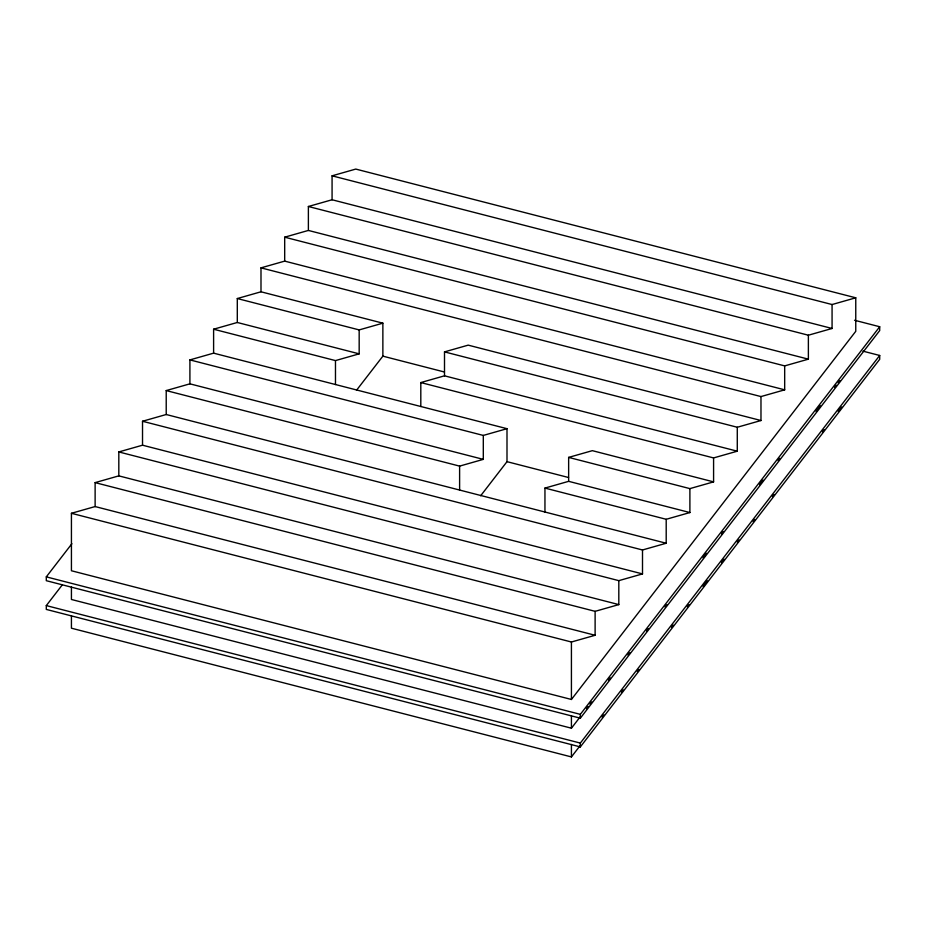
<?xml version="1.0" encoding="UTF-8"?>
<svg xmlns="http://www.w3.org/2000/svg" width="926" height="926" viewBox="0 0 926 926"><rect width="100%" height="100%" fill="white"/><g stroke="black" fill="none" stroke-linecap="round" stroke-linejoin="round"><path stroke-width="1.39" d="M854.536 320.257L879.7 326.739L879.7 330.57L580.336 718.182L46.3 580.695L46.3 576.863L71.904 543.712M862.928 351.151L879.7 355.468L879.7 359.3L580.336 746.912L46.3 609.424L46.3 605.592L62.192 585.012M356.533 390.24L382.866 356.151L382.866 323.174L260.993 291.794L237.299 298.542L237.299 322.48L213.605 329.216L213.605 353.153L189.911 359.901L189.911 383.839L166.217 390.575L166.217 414.512L142.523 421.261L142.523 445.198L118.817 451.934L118.817 475.871L95.123 482.62L95.123 506.557L71.429 513.293L71.429 570.752L571.423 699.466L855.763 331.311L855.763 297.802L355.769 169.076L332.075 175.824L332.075 199.761L308.381 206.498L308.381 230.435L284.687 237.183L284.687 261.12L260.993 267.857L260.993 291.794M480.675 495.757L506.997 461.669L506.997 428.692L213.605 353.153M580.336 718.182L580.336 714.351L879.7 326.739M71.429 587.026L71.429 599.481L571.423 728.195L580.255 716.759M586.436 708.76L588.195 706.469M589.966 704.188L591.726 701.896M608.509 680.17L610.28 677.89M627.932 655.018L629.703 652.737M646.475 631.011L648.246 628.719M665.018 607.005L666.789 604.713M702.996 557.834L706.526 553.262M721.539 533.827L723.299 531.536M759.505 484.657L763.036 480.085M778.048 460.65L779.819 458.37M816.026 411.491L820.436 405.773M834.569 387.485L836.328 385.193M838.099 382.901L839.87 380.621M580.336 746.912L580.336 743.08L879.7 355.468M71.429 615.755L71.429 628.198L571.423 756.924L580.197 745.557M602.132 717.152L603.891 714.884M621.439 692.15L623.198 689.882M637.238 671.697L638.998 669.429M671.466 627.388L673.225 625.108M687.266 606.935L689.013 604.655M703.054 586.482L707.452 580.799M721.493 562.614L724.12 559.211M737.281 542.161L739.041 539.893M753.081 521.708L754.84 519.44M772.388 496.718L774.148 494.438M822.415 431.944L824.163 429.676M838.204 411.491L841.722 406.942M237.299 298.542L359.172 329.911L382.866 323.174M213.605 329.216L335.478 360.596L359.172 353.848L359.172 329.911M420.809 406.502L420.809 382.565L444.503 375.817L444.503 351.88L468.197 345.143L760.975 420.52L760.975 396.571L784.681 389.834L784.681 365.897L808.375 359.161L808.375 335.212L832.069 328.475L832.069 304.538L855.763 297.802M189.911 359.901L483.303 435.428L506.997 428.692M166.217 390.575L459.609 466.114L483.303 459.365L483.303 435.428M544.951 512.02L544.951 488.083L568.645 481.335L568.645 457.398L592.339 450.661L713.587 481.879L713.587 457.93L737.281 451.194L737.281 427.256L760.975 420.52M568.645 457.398L689.893 488.615L713.587 481.879M544.951 488.083L666.199 519.289L689.893 512.553L689.893 488.615M142.523 421.261L642.505 549.975L666.199 543.238L666.199 519.289M118.817 451.934L618.811 580.648L642.505 573.912L642.505 549.975M95.123 482.62L595.117 611.334L618.811 604.597L618.811 580.648M71.429 513.293L571.423 642.007L595.117 635.271L595.117 611.334M332.075 175.824L832.069 304.538M332.075 199.761L832.069 328.475M308.381 206.498L808.375 335.212M308.381 230.435L808.375 359.161M284.687 237.183L784.681 365.897M284.687 261.12L784.681 389.834M260.993 267.857L760.975 396.571M444.503 351.88L737.281 427.256M382.866 356.151L444.422 371.997M237.299 322.48L359.172 353.848M444.503 375.817L737.281 451.194M420.809 382.565L713.587 457.93M506.997 461.669L568.552 477.515M189.911 383.839L483.303 459.365M568.645 481.335L689.893 512.553M166.217 414.512L666.199 543.238M142.523 445.198L642.505 573.912M118.817 475.871L618.811 604.597M95.123 506.557L595.117 635.271M46.3 576.863L580.336 714.351M46.3 605.592L580.336 743.08M571.423 642.007L571.423 699.466M571.423 715.74L571.423 728.195M571.423 744.469L571.423 756.924M459.609 466.114L459.609 490.051M335.478 360.596L335.478 384.533"/></g></svg>
